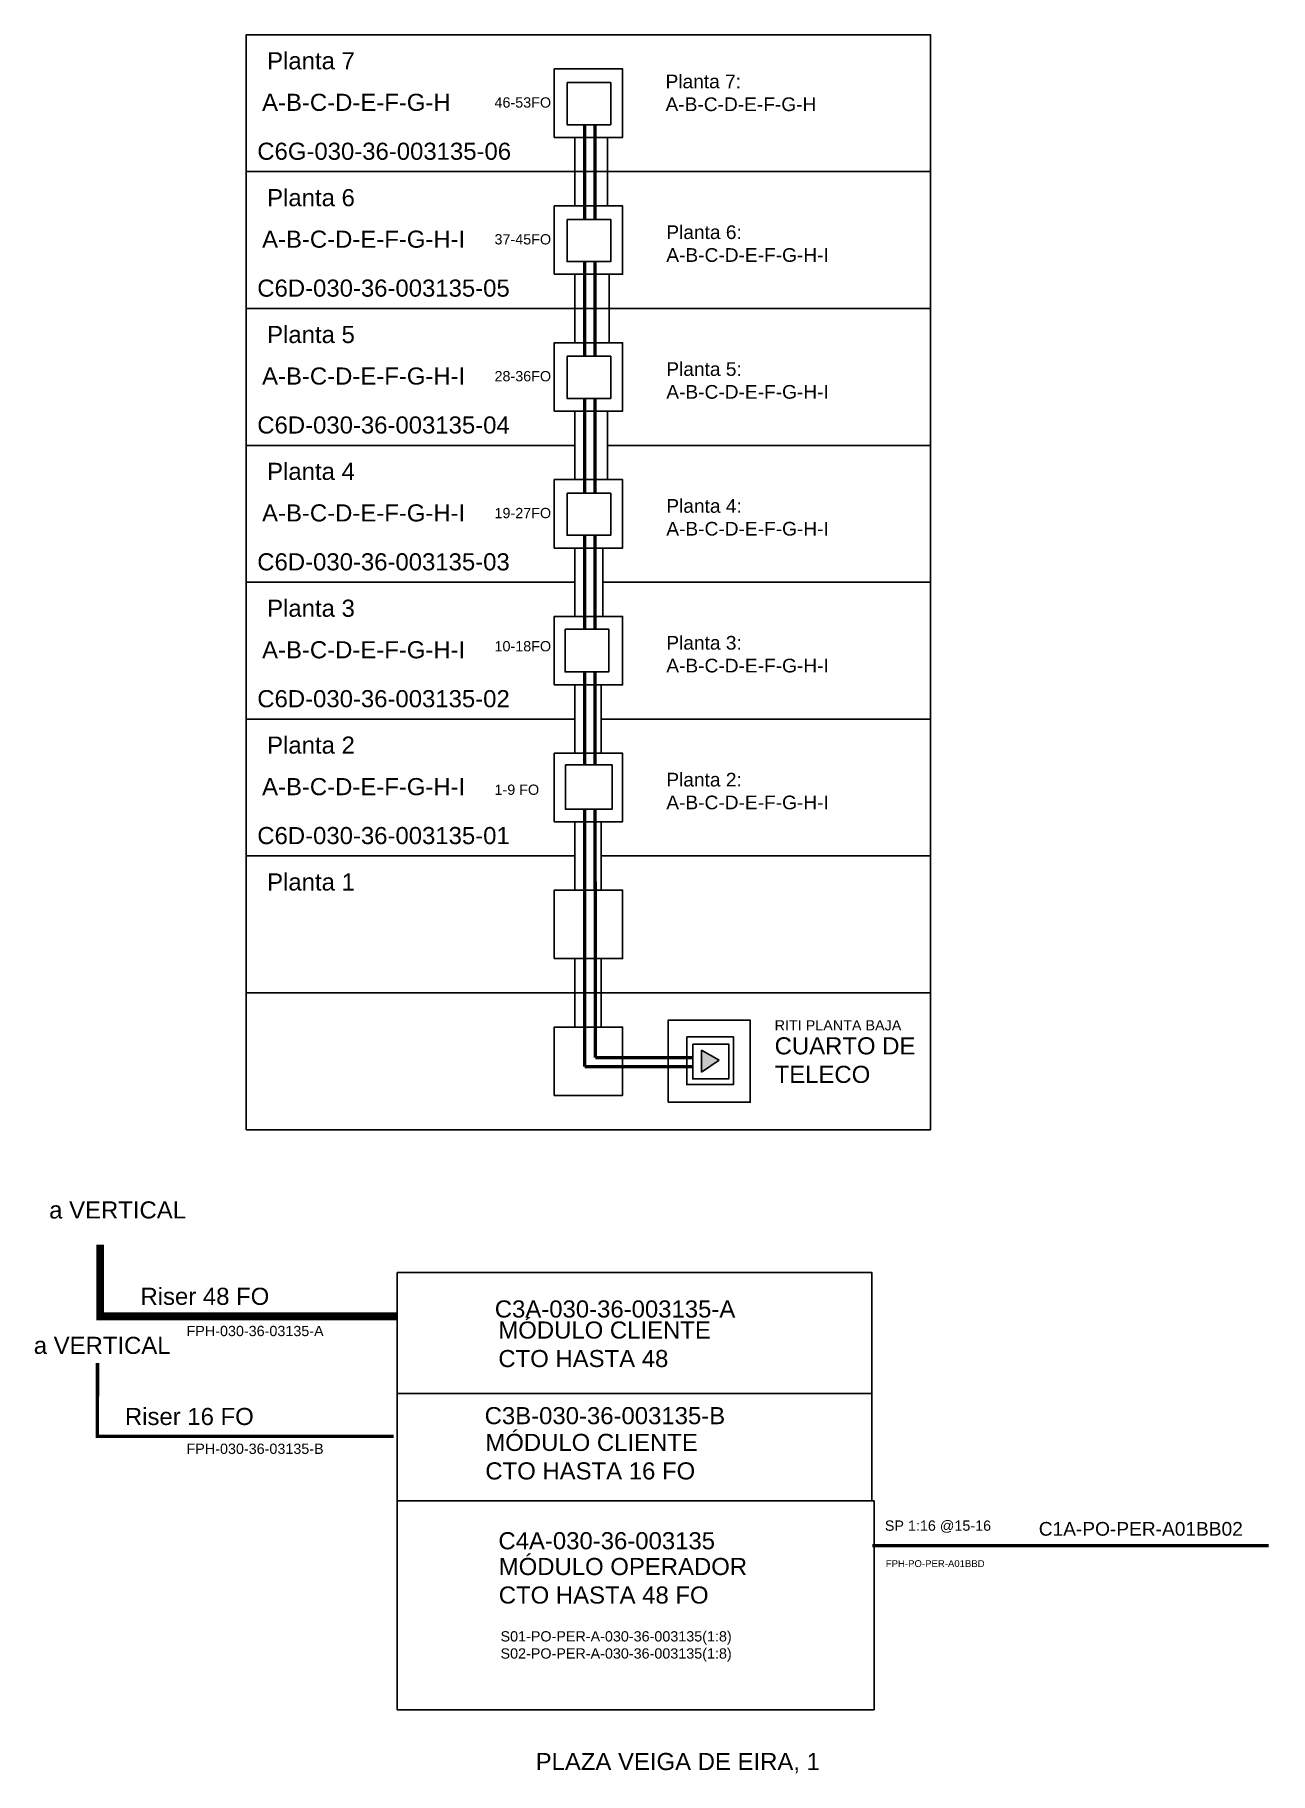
# Model space of a CAD drawing. Header units: millimetres. Extents: x -31 to 150, y -94 to 160.
import ezdxf

# ---------------------------------------------------------------- set-up
doc = ezdxf.new("R2010")
doc.units = ezdxf.units.MM
doc.linetypes.add('ACAD_ISO02W100', pattern=[15, 12, -3])
doc.styles.get("Standard").update_dxf_attribs({"font": 'arial.ttf'})

msp = doc.modelspace()

# ---------------------------------------------------------------- hatches: boundary and pattern name
at = {"true_color": 0xf8991e}
h = msp.add_hatch(color=30, dxfattribs=at)
h.dxf.hatch_style = 1
h.paths.add_polyline_path([(69.1, 10.14), (66.51, 11.6), (66.51, 8.4)])

# ---------------------------------------------------------------- linework, layer by layer
for p, q in [((48.01, 145), (48.01, 135)), ((48.01, 145), (48.01, 135)), ((48.01, 145), (48.01, 135)), ((48.01, 145), (48.01, 135)), ((48.01, 145), (48.01, 135)), ((48.01, 145), (48.01, 135)), ((52.8, 145), (52.8, 135)), ((48.01, 125), (48.01, 115)), ((48.01, 125), (48.01, 115)), ((48.01, 125), (48.01, 115)), ((48.01, 125), (48.01, 115)), ((48.01, 125), (48.01, 115)), ((48.01, 125), (48.01, 115)), ((53.03, 125), (53.03, 115)), ((48.01, 105), (48.01, 95)), ((52.8, 105), (52.8, 95)), ((48.01, 85), (48.01, 75)), ((52.11, 85), (52.11, 75)), ((48.01, 65), (48.01, 55)), ((51.88, 65), (51.88, 55)), ((48.01, 45), (48.01, 35)), ((51.88, 45), (51.88, 35)), ((48.01, 25), (48.01, 15)), ((51.1, 25), (51.1, 15)), ((51.88, 25), (51.88, 15)), ((22.06, -38.57), (91.42, -38.57))]:
    msp.add_line(p, q)
at = {"color": 32, "true_color": 0xcd6928}
for p, q in [((66.51, 11.6), (66.51, 8.4)), ((69.1, 10.14), (66.51, 11.6)), ((66.51, 8.4), (69.1, 10.14))]:
    msp.add_line(p, q, dxfattribs=at)
for points in [[(0, 140), (100, 140), (100, 160), (0, 160)], [(45, 145), (55, 145), (55, 155), (45, 155)], [(45, 145), (55, 145), (55, 155), (45, 155)], [(0, 120), (100, 120), (100, 140), (0, 140)], [(45, 125), (55, 125), (55, 135), (45, 135)], [(45, 105), (55, 105), (55, 115), (45, 115)], [(46.89, 113.01), (53.26, 113.01), (53.26, 106.86), (46.89, 106.86)], [(45, 85), (55, 85), (55, 95), (45, 95)], [(45, 65), (55, 65), (55, 75), (45, 75)], [(45, 45), (55, 45), (55, 55), (45, 55)], [(45, 25), (55, 25), (55, 35), (45, 35)], [(0, 0), (100, 0), (100, 20), (0, 20)], [(61.64, 4), (73.64, 4), (73.64, 16), (61.64, 16)], [(45, 5), (55, 5), (55, 15), (45, 15)], [(64.36, 13.55), (71.18, 13.55), (71.18, 6.6), (64.36, 6.6)], [(22.06, -20.88), (91.42, -20.88), (91.42, -54.25), (22.06, -54.25)], [(22.06, -54.25), (91.73, -54.25), (91.73, -84.77), (22.06, -84.77)]]:
    msp.add_lwpolyline(points, close=True)
at = {"color": 1}
for points in [[(46.89, 153.01), (53.26, 153.01), (53.26, 146.86), (46.89, 146.86)], [(46.89, 133.01), (53.26, 133.01), (53.26, 126.86), (46.89, 126.86)], [(46.89, 113.01), (53.26, 113.01), (53.26, 106.86), (46.89, 106.86)], [(46.89, 93.01), (53.26, 93.01), (53.26, 86.86), (46.89, 86.86)], [(46.6, 73.12), (52.97, 73.12), (52.97, 66.9), (46.6, 66.9)], [(46.64, 53.31), (53.45, 53.31), (53.45, 46.83), (46.64, 46.83)]]:
    msp.add_lwpolyline(points, close=True, dxfattribs=at)
at = {"color": 4, "const_width": 0.5}
for points in [[(49.45, 133.01), (49.45, 146.86)], [(49.45, 113.01), (49.45, 126.86)], [(49.45, 93.01), (49.45, 106.86)], [(49.45, 73.12), (49.45, 86.86)], [(49.45, 53.31), (49.45, 66.9)], [(49.45, 35), (49.45, 46.83)], [(49.45, 9.21), (49.45, 35)], [(65.24, 9.21), (49.45, 9.21)]]:
    msp.add_lwpolyline(points, dxfattribs=at)
at = {"color": 1, "const_width": 0.5}
for points in [[(50.95, 133.01), (50.95, 146.86)], [(50.95, 113.01), (50.95, 126.86)], [(50.95, 93.01), (50.95, 106.86)], [(50.95, 73.12), (50.95, 86.86)], [(50.95, 53.31), (50.95, 66.9)], [(50.95, 35), (50.95, 46.83)], [(51, 10.51), (51, 36.3)], [(65.24, 10.51), (51, 10.51)]]:
    msp.add_lwpolyline(points, dxfattribs=at)
for points in [[(52.8, 100), (100, 100), (100, 120), (0, 120), (0, 100), (48.01, 100)], [(48.01, 100), (0, 100), (0, 80), (48.01, 80)], [(52.11, 80), (100, 80), (100, 100), (52.8, 100)], [(48.01, 80), (0, 80), (0, 60), (48.01, 60)], [(51.88, 60), (100, 60), (100, 80), (52.11, 80)], [(48.01, 60), (0, 60), (0, 40), (48.01, 40)], [(51.88, 40), (100, 40), (100, 60), (51.88, 60)], [(48.01, 40), (0, 40), (0, 20), (100, 20), (100, 40), (51.88, 40)]]:
    msp.add_lwpolyline(points)
at = {"color": 30, "true_color": 0xf26722}
msp.add_lwpolyline([(65.24, 12.5), (70.51, 12.5), (70.51, 7.41), (65.24, 7.41)], close=True, dxfattribs=at)
at = {"color": 1, "lineweight": 200, "ltscale": 0.5, "const_width": 1.13}
msp.add_lwpolyline([(-21.35, -16.81), (-21.35, -27.28), (22.06, -27.28)], dxfattribs=at)
at = {"color": 4, "lineweight": 40, "const_width": 0.5}
msp.add_lwpolyline([(-21.73, -34.12), (-21.74, -44.82), (21.56, -44.82)], dxfattribs=at)
at = {"linetype": 'ACAD_ISO02W100', "lineweight": -3, "ltscale": 0.5, "const_width": 0.5}
msp.add_lwpolyline([(91.49, -60.79), (149.37, -60.8)], dxfattribs=at)

# ---------------------------------------------------------------- texts
at = {"attachment_point": 1}
for s, width, gutter_width, heights, insert, char_height in [('Planta 7', 34.3805, 12.5, [0], (3.06, 157.45), 2.5), ('A-B-C-D-E-F-G-H', 29.7374, 12.5, [0], (2.32, 151.38), 2.5), ('46-53FO', 6.4773, 12.5, [1.03], (36.28, 150.86), 1.5), ('Planta 6', 34.3805, 12.5, [0], (3.06, 137.45), 2.5), ('A-B-C-D-E-F-G-H-I', 29.7374, 12.5, [0], (2.32, 131.38), 2.5), ('37-45FO', 6.4773, 12.5, [0.849], (36.28, 130.86), 1.5), ('Planta 5', 34.3805, 12.5, [0], (3.06, 117.45), 2.5), ('A-B-C-D-E-F-G-H-I', 29.7374, 12.5, [0], (2.32, 111.38), 2.5), ('28-36FO', 6.4773, 12.5, [1.03], (36.28, 110.86), 1.5), ('Planta 4', 34.3805, 12.5, [0], (3.06, 97.45), 2.5), ('A-B-C-D-E-F-G-H-I', 29.7374, 12.5, [0], (2.32, 91.38), 2.5), ('19-27FO', 6.4773, 12.5, [1.03], (36.28, 90.86), 1.5), ('Planta 3', 34.3805, 12.5, [0], (3.06, 77.45), 2.5), ('A-B-C-D-E-F-G-H-I', 29.7374, 12.5, [0], (2.32, 71.38), 2.5), ('10-18FO', 6.4773, 0, [1.03], (36.28, 71.4), 1.5), ('Planta 2', 34.3805, 12.5, [0], (3.06, 57.45), 2.5), ('A-B-C-D-E-F-G-H-I', 29.7374, 12.5, [0], (2.32, 51.38), 2.5), ('1-9 FO', 6.4773, 12.5, [1.03], (36.28, 50.43), 1.5), ('Planta 1', 34.3805, 12.5, [0], (3.06, 37.45), 2.5), ('{\\H0.6x;RITI PLANTA BAJA}\\PCUARTO DE TELECO', 29.7738, 12.5, [20], (77.21, 16), 2.5), ('\\P^IMÓDULO CLIENTE\\P^ICTO HASTA 48', 60.0998, 12.5, [0], (26.84, -23.86), 2.5), ('^I\\P^IMÓDULO CLIENTE\\P^ICTO HASTA 16 FO', 64.7908, 12.5, [0], (24.94, -40.28), 2.5), ('\\P\\P^IMÓDULO OPERADOR\\P^ICTO HASTA 48 FO', 59.698, 12.5, [0], (26.9, -54.25), 2.5), ('PLAZA VEIGA DE EIRA, 1', 69.947, 12.5, [0], (42.29, -91.08), 2.5)]:
    msp.add_mtext_dynamic_manual_height_columns(s, width=width, gutter_width=gutter_width, heights=heights, dxfattribs=dict(at, insert=insert, char_height=char_height))
at = {"color": 4, "attachment_point": 1}
for s, width, heights, insert, char_height in [('{\\C256;Planta 7: A-B-C-D-E-F-G-H}', 31.6125, [0], (61.27, 154.18), 2), ('{\\C256;C6G\\fArial Unicode MS|b0|i0|c0|p34;-030-36-003135-06}', 34.9449, [0], (1.62, 144.23), 2.5), ('{\\C256;Planta 6: A-B-C-D-E-F-G-H-I}', 31.6125, [0], (61.38, 132.15), 2), ('{\\C256;C6D\\fArial Unicode MS|b0|i0|c0|p34;-030-36-003135-05}', 34.9449, [0], (1.62, 124.23), 2.5), ('{\\C256;Planta 5: A-B-C-D-E-F-G-H-I}', 31.6125, [0], (61.38, 112.15), 2), ('{\\C256;C6D\\fArial Unicode MS|b0|i0|c0|p34;-030-36-003135-04}', 34.9449, [0], (1.62, 104.23), 2.5), ('{\\C256;Planta 4: A-B-C-D-E-F-G-H-I}', 31.6125, [0], (61.38, 92.15), 2), ('{\\C256;C6D\\fArial Unicode MS|b0|i0|c0|p34;-030-36-003135-03}', 34.9449, [2.59], (1.62, 84.23), 2.5), ('{\\C256;Planta 3: A-B-C-D-E-F-G-H-I}', 31.6125, [0], (61.38, 72.15), 2), ('{\\C256;C6D\\fArial Unicode MS|b0|i0|c0|p34;-030-36-003135-02}', 34.9449, [0], (1.62, 64.23), 2.5), ('{\\C256;Planta 2: A-B-C-D-E-F-G-H-I}', 31.6125, [0], (61.38, 52.15), 2), ('{\\C256;C6D\\fArial Unicode MS|b0|i0|c0|p34;-030-36-003135-01}', 35.0767, [0], (1.62, 44.23), 2.5), ('\\P   {\\C7;  \\C256;a VERTICAL}', 27.5307, [0], (-33.64, -6.31), 2.5), ('{\\C256;Riser 48 FO}', 37.5175, [0], (-15.45, -23.1), 2.5), ('{\\fArial Unicode MS|b0|i0|c0|p34;\\C256;C3A-030-36-003135-A}', 31.1204, [0], (36.32, -24.95), 2.5), ('{\\C256;a VERTICAL}', 27.5307, [0], (-31.04, -30.27), 2.5), ('{\\C7;Riser 16 FO}', 26.4576, [0], (-17.72, -40.66), 2.5), ('{\\fArial Unicode MS|b0|i0|c0|p34;\\C256;C3B-030-36-003135-B}', 31.1204, [0], (34.84, -40.54), 2.5), ('{\\fArial Unicode MS|b0|i0|c0|p34;\\C256;C4A-030-36-003135}', 31.1204, [2.59], (36.85, -58.82), 2.5)]:
    msp.add_mtext_dynamic_manual_height_columns(s, width=width, gutter_width=12.5, heights=heights, dxfattribs=dict(at, insert=insert, char_height=char_height))
at = {"color": 4, "lineweight": -3, "char_height": 1.5, "attachment_point": 1}
for s, width, heights, insert in [('{\\C256;FPH-030-36-03135-A}', 20.4508, [0], (-8.72, -28.67)), ('{\\C256;FPH-030-36-03135-B}', 20.4508, [1.53], (-8.72, -45.88)), ('{\\C1;S01-PO-PER-A-030-36-003135(1:8)\\PS02-PO-PER-A-030-36-003135(1:8)}', 42.8851, [0], (37.16, -73.29))]:
    msp.add_mtext_dynamic_manual_height_columns(s, width=width, gutter_width=12.5, heights=heights, dxfattribs=dict(at, insert=insert))
at = {"color": 4, "linetype": 'ACAD_ISO02W100', "lineweight": -3, "attachment_point": 1}
for s, width, insert, char_height in [('{\\C256;SP 1:16 @15-16}', 18.1254, (93.31, -57.11), 1.5), ('{\\C256;C1A-PO-PER-A01BB02}', 37.6109, (115.8, -57.33), 2), ('{\\C256;FPH-PO-PER-A01BBD}', 36.896, (93.45, -62.91), 1)]:
    msp.add_mtext_dynamic_manual_height_columns(s, width=width, gutter_width=12.5, heights=[0], dxfattribs=dict(at, insert=insert, char_height=char_height))

doc.saveas('drawing.dxf')
